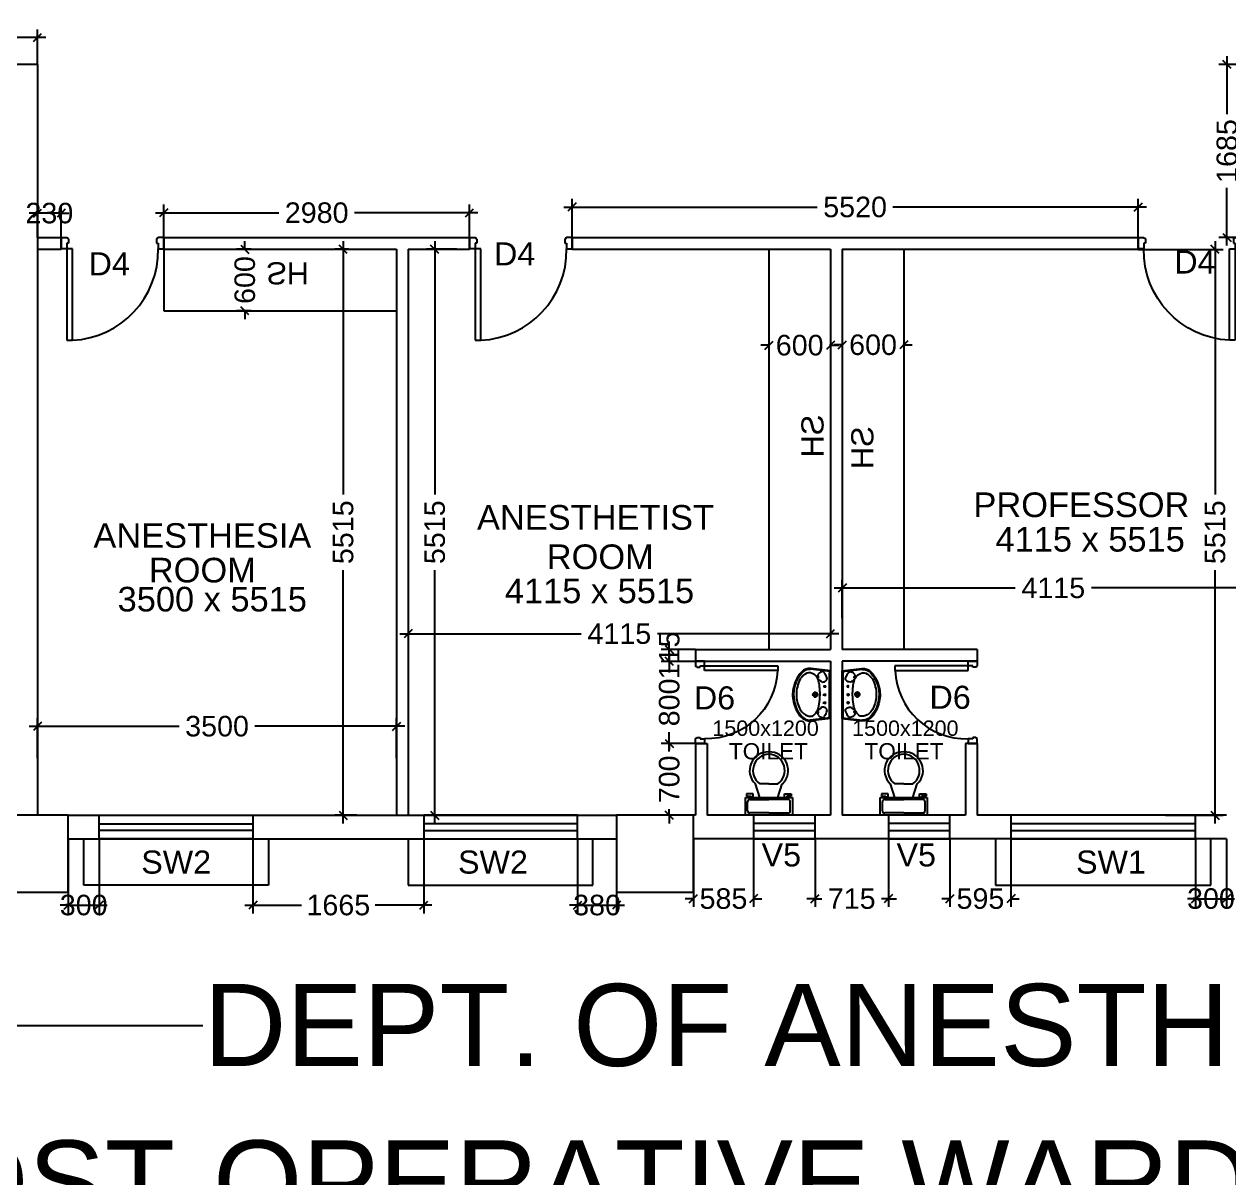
# Model space of a CAD drawing. Extents: x 7897917 to 8423973, y -6487334 to -6173396.
# Drawn here: x 8010261 to 8022005, y -6416719 to -6405475 of the extents above; entities that cross this region are included whole.
import ezdxf
from ezdxf.enums import TextEntityAlignment as Align

# ---------------------------------------------------------------- set-up
doc = ezdxf.new("R2010")
doc.units = 0
doc.header["$LTSCALE"] = 600
doc.header["$MEASUREMENT"] = 0
doc.header["$PDMODE"] = 35
doc.linetypes.add('HIDDEN', pattern=[0.375, 0.25, -0.125])
doc.layers.get('0').update_dxf_attribs({"linetype": 'CONTINUOUS'})
doc.layers.get('Defpoints').update_dxf_attribs({"linetype": 'CONTINUOUS'})
for name, color, linetype in [('chajja', 7, 'CONTINUOUS'), ('DIM-TEXT', 8, 'CONTINUOUS'), ('DOOR', 32, 'CONTINUOUS'), ('joinery', 7, 'CONTINUOUS'), ('LA-column', 3, 'CONTINUOUS'), ('Room Dim', 1, 'CONTINUOUS'), ('Shleves', 7, 'CONTINUOUS'), ('TEXT', 6, 'CONTINUOUS'), ('Toi-Euip', 8, 'CONTINUOUS'), ('toi-fix', 46, 'CONTINUOUS'), ('Walls', 7, 'CONTINUOUS'), ('WIN', 151, 'CONTINUOUS'), ('Working Dim', 5, 'CONTINUOUS')]:
    doc.layers.add(name, color=color, linetype=linetype)
doc.styles.add('ari', font='arial.ttf')
doc.styles.add('ARIAL', font='arial.ttf')
doc.styles.add('RT', font='romant.shx')
doc.dimstyles.new('int. dim', dxfattribs={"dimtxt": 450, "dimasz": 80, "dimexe": 80, "dimexo": 0, "dimgap": 70, "dimtad": 0, "dimdec": 0, "dimzin": 12, "dimdsep": 46, "dimtxsty": 'ari', "dimblk": 'OBLIQUE', "dimcen": 2, "dimdle": 80, "dimclrd": 256, "dimclre": 256, "dimclrt": 6, "dimadec": 0, "dimazin": 0, "dimtfac": 1, "dimtdec": 0, "dimtix": 1, "dimtmove": 2, "dimatfit": 3, "dimfxl": 1, "dimtolj": 1, "dimtzin": 0, "dimlwd": -1, "dimlwe": -1, "dimarcsym": 0})
doc.dimstyles.new('TEXT', dxfattribs={"dimscale": 0, "dimtxt": 600, "dimasz": 300, "dimexe": 300, "dimexo": 30, "dimgap": 50, "dimtad": 0, "dimdec": 0, "dimzin": 0, "dimdsep": 46, "dimtxsty": 'RT', "dimblk": 'OBLIQUE', "dimcen": 0.09, "dimdle": 300, "dimclrd": 256, "dimclre": 256, "dimclrt": 170, "dimadec": 0, "dimazin": 0, "dimtfac": 1, "dimtdec": 0, "dimtofl": 0, "dimtmove": 2, "dimatfit": 3, "dimfxl": 1, "dimfrac": 2, "dimtolj": 1, "dimtzin": 0, "dimlwd": -1, "dimlwe": -1, "dimarcsym": 0})

# ---------------------------------------------------------------- blocks, each defined once
blk = doc.blocks.new('_Oblique')
at = {"color": 0, "linetype": 'ByBlock', "lineweight": -2}
blk.add_line((-0.5, -0.5), (0.5, 0.5), dxfattribs=at)
blk = doc.blocks.new('*D875')
at = {"layer": 'Defpoints', "color": 0, "linetype": 'Continuous', "transparency": 16777216}
for p in [(7997754, -6413865, 1), (8038814, -6413785, -10), (8038814, -6415234)]:
    blk.add_point(p, dxfattribs=at)
at = {"layer": 'DIM-TEXT', "transparency": 16777216}
for p, q in [((7997754, -6413865), (7997754, -6415534)), ((8038814, -6413785), (8038814, -6415534)), ((7997454, -6415234), (8012003, -6415234)), ((8039114, -6415234), (8024565, -6415234))]:
    blk.add_line(p, q, dxfattribs=at)
at = {"layer": 'DIM-TEXT', "linetype": 'Continuous', "transparency": 16777216, "xscale": 300, "yscale": 300, "zscale": 300, "rotation": 180}
blk.add_blockref('_Oblique', (7997754, -6415234), dxfattribs=at)
at = {"layer": 'DIM-TEXT', "linetype": 'Continuous', "transparency": 16777216, "xscale": 300, "yscale": 300, "zscale": 300}
blk.add_blockref('_Oblique', (8038814, -6415234), dxfattribs=at)
at = {"layer": 'DIM-TEXT', "color": 170, "linetype": 'Continuous', "transparency": 16777216, "insert": (8018284, -6415234), "char_height": 750, "attachment_point": 5, "style": 'ari'}
blk.add_mtext('\\A1;{\\H1.067x;DEPT. OF ANESTHESIA}', dxfattribs=at)
blk = doc.blocks.new('1000')
at = {"layer": 'DOOR'}
for p, q in [((0, -100), (0, 0)), ((0, 0), (50, 0)), ((50, -100), (0, -100)), ((50, 0), (50, -2)), ((63, -49), (50, -49)), ((50, -49), (50, -100)), ((50, -100), (50, -901)), ((100, -100), (50, -100)), ((63, -13), (61, -13)), ((63, -13), (63, -49)), ((100, -901), (100, -100)), ((837, -13), (837, -49)), ((837, -13), (839, -13)), ((837, -49), (850, -49)), ((850, 0), (850, -2)), ((900, 0), (850, 0)), ((850, -49), (850, -100)), ((850, -100), (900, -100)), ((900, -100), (900, 0)), ((50, -901), (100, -901))]:
    blk.add_line(p, q, dxfattribs=at)
for centre, major_axis, start_param, end_param in [((50, -13), (-7.95, 7.95), 3.926991, 5.497787), ((850, -13), (7.95, 7.95), 0.785398, 2.356194)]:
    blk.add_ellipse(centre, major_axis=major_axis, ratio=1, start_param=start_param, end_param=end_param, dxfattribs=at)
at = {"layer": 'DOOR', "color": 145}
blk.add_ellipse((64, -115), major_axis=(-520, 590), ratio=1, start_param=2.464943, end_param=4.009476, dxfattribs=at)
blk = doc.blocks.new('A$C5FEC0201')
at = {"layer": 'Toi-Euip'}
for p, q in [((0, 473), (185, 494)), ((0, 465), (191, 487)), ((0, 473), (0, 21)), ((10, 458), (10, 40)), ((72, 323), (39, 323)), ((72, 248), (39, 248)), ((54, 310), (54, 337)), ((54, 236), (54, 262)), ((173, 246), (112, 246)), ((143, 277), (143, 216)), ((67, 169), (39, 169)), ((54, 156), (54, 183)), ((0, 29), (191, 7)), ((0, 21), (185, 0))]:
    blk.add_line(p, q, dxfattribs=at)
for centre, radius in [((54, 323), 6.43), ((54, 248), 6.43), ((143, 246), 21.6), ((143, 246), 15.5), ((143, 246), 10.9), ((54, 169), 6.43)]:
    blk.add_circle(centre, radius, dxfattribs=at)
for centre, radius, start, end in [((-15, 454), 24.7, 11.1451, 53.7785), ((76, 442), 20.7, 62.4908, 153.191), ((68, 406), 56.9, 34.9669, 71.6496), ((195, 411), 83.2, 73.2392, 96.9959), ((198, 409), 78.1, 56.7911, 95.1402), ((197, 387), 106, 42.34, 78.5521), ((182, 367), 123, 31.8415, 61.2146), ((66, 263), 287, 13.6801, 43.1199), ((66, 397), 34, 151.9192, 201.3561), ((75, 413), 49.2, 215.0585, 257.193), ((155, 371), 126, 140.5982, 160.4136), ((73, 396), 31.9, 253.9654, 299.9209), ((114, 361), 26.8, 118.2715, 163.614), ((107, 378), 8.55, 353.1526, 127.3039), ((273, 323), 167, 149.5902, 175.9719), ((120, 410), 8.6, 136.0403, 216.1074), ((101, 427), 17.9, 320.4642, 39.5358), ((121, 409), 8.72, 204.5104, 300.3287), ((203, 375), 80.1, 113.693, 156.3813), ((191, 356), 94.7, 75.5854, 102.6546), ((173, 329), 126, 27.7975, 70.6946), ((73, 260), 247, 0.5187, 31.0564), ((135, 301), 200, 16.9894, 40.6854), ((45, 247), 303, 336.1951, 21.8497), ((898, 213), 801, 171.2228, 177.52), ((830, 250), 732, 180.2431, 185.5482), ((23, 243), 298, 335.4107, 3.8454), ((83, 251), 274, 347.1391, 16.8516), ((75, 79), 49.2, 102.807, 144.9415), ((73, 96), 31.9, 60.0791, 106.0346), ((114, 132), 26.8, 196.386, 241.7285), ((397, 201), 296, 184.2321, 193.8267), ((218, 146), 110, 188.0202, 245.0221), ((164, 170), 140, 301.8603, 338.3132), ((67, 229), 275, 316.2173, 337.6674), ((60, 236), 294, 316.3845, 351.023), ((-16, 41), 25.7, 308.7487, 358.5796), ((66, 95), 34, 158.6439, 208.0808), ((155, 121), 126, 199.5864, 219.4018), ((76, 50), 20.7, 206.809, 297.5092), ((68, 86), 56.9, 288.3504, 325.0331), ((107, 113), 7.39, 228.2984, 348.6803), ((120, 82), 8.6, 143.8926, 223.9597), ((121, 84), 7.73, 75.1523, 157.9307), ((101, 65), 17.9, 320.4642, 39.5358), ((200, 112), 70.9, 246.7779, 302.4081), ((198, 99), 99.5, 262.3942, 318.6169), ((196, 102), 94.4, 267.2238, 318.0895)]:
    blk.add_arc(centre, radius, start, end, dxfattribs=at)
blk = doc.blocks.new('A$C70ED7303')
at = {"layer": 'toi-fix', "color": 8}
for p, q in [((0, 0), (229, 0)), ((229, 0), (229, -174)), ((-229, 0), (0, 0)), ((-229, -174), (-229, 0)), ((-207, -44), (-207, -131)), ((0, -22), (-185, -22)), ((0, -22), (185, -22)), ((207, -44), (207, -131)), ((229, -174), (-229, -174)), ((-218, -207), (-218, -185)), ((-218, -185), (-174, -185)), ((-153, -207), (-218, -207)), ((-185, -153), (0, -153)), ((-174, -185), (-174, -174)), ((-153, -174), (-153, -207)), ((-87, -174), (-131, -305)), ((185, -153), (0, -153)), ((87, -174), (131, -305)), ((153, -174), (153, -207)), ((153, -207), (218, -207)), ((174, -185), (174, -174)), ((218, -185), (174, -185)), ((218, -207), (218, -185)), ((0, -305), (-87, -305)), ((0, -305), (87, -305))]:
    blk.add_line(p, q, dxfattribs=at)
for centre, major_axis, start_param, end_param in [((-188, -41), (13.6, -13.6), 2.214297, 4.068888), ((188, -41), (13.6, -13.6), 0.643501, 2.498091), ((-188, -134), (-13.6, -13.6), 5.35589, 7.21048), ((188, -134), (-13.6, -13.6), 0.643501, 2.498091), ((-7, -436), (-128, -128), 4.686239, 7.105146), ((5, -435), (-113, -113), 4.541602, 7.039318), ((7, -436), (56, -172), -0.351019, 2.067888), ((-5, -435), (-113, -113), 0.814663, 3.31238)]:
    blk.add_ellipse(centre, major_axis=major_axis, ratio=1, start_param=start_param, end_param=end_param, dxfattribs=at)
blk = doc.blocks.new('*D2151')
at = {"layer": 'Defpoints', "color": 0, "transparency": 16777216}
for p in [(8013892, -6412318), (8010392, -6412628, 13), (8013892, -6412628, 13)]:
    blk.add_point(p, dxfattribs=at)
at = {"layer": 'Working Dim', "transparency": 16777216}
for p, q in [((8010392, -6412628), (8010392, -6412238)), ((8013892, -6412628), (8013892, -6412238)), ((8010312, -6412318), (8011774, -6412318)), ((8013972, -6412318), (8012510, -6412318))]:
    blk.add_line(p, q, dxfattribs=at)
at = {"layer": 'Working Dim', "transparency": 16777216, "xscale": 80, "yscale": 80, "zscale": 80, "rotation": 180}
blk.add_blockref('_Oblique', (8010392, -6412318), dxfattribs=at)
at = {"layer": 'Working Dim', "transparency": 16777216, "xscale": 80, "yscale": 80, "zscale": 80}
blk.add_blockref('_Oblique', (8013892, -6412318), dxfattribs=at)
at = {"layer": 'Working Dim', "color": 6, "transparency": 16777216, "insert": (8012142, -6412318), "char_height": 200, "attachment_point": 5, "style": 'ari'}
blk.add_mtext('\\A1;3500', dxfattribs=at)
blk = doc.blocks.new('*D2154')
at = {"layer": 'Defpoints', "color": 0, "transparency": 16777216}
for p in [(8022350, -6410970), (8018236, -6411265, 13), (8022350, -6411265, 13)]:
    blk.add_point(p, dxfattribs=at)
at = {"layer": 'Working Dim', "transparency": 16777216}
for p, q in [((8018236, -6411265), (8018236, -6410890)), ((8022350, -6411265), (8022350, -6410890)), ((8018156, -6410970), (8019920, -6410970)), ((8022430, -6410970), (8020666, -6410970))]:
    blk.add_line(p, q, dxfattribs=at)
at = {"layer": 'Working Dim', "transparency": 16777216, "xscale": 80, "yscale": 80, "zscale": 80, "rotation": 180}
blk.add_blockref('_Oblique', (8018236, -6410970), dxfattribs=at)
at = {"layer": 'Working Dim', "transparency": 16777216, "xscale": 80, "yscale": 80, "zscale": 80}
blk.add_blockref('_Oblique', (8022350, -6410970), dxfattribs=at)
at = {"layer": 'Working Dim', "color": 6, "transparency": 16777216, "insert": (8020293, -6410970), "char_height": 200, "attachment_point": 5, "style": 'ari'}
blk.add_mtext('\\A1;4115', dxfattribs=at)
blk = doc.blocks.new('*D2155')
at = {"layer": 'Defpoints', "color": 0, "transparency": 16777216}
for p in [(8014264, -6407669), (8014480, -6407669, 13), (8014481, -6413185, 13)]:
    blk.add_point(p, dxfattribs=at)
at = {"layer": 'Working Dim', "transparency": 16777216}
for p, q in [((8014264, -6407589), (8014264, -6410058)), ((8014480, -6407669), (8014184, -6407669)), ((8014264, -6413265), (8014264, -6410796)), ((8014481, -6413185), (8014184, -6413185))]:
    blk.add_line(p, q, dxfattribs=at)
at = {"layer": 'Working Dim', "transparency": 16777216, "xscale": 80, "yscale": 80, "zscale": 80}
for p, rotation in [((8014264, -6407669), 90), ((8014264, -6413185), 270)]:
    blk.add_blockref('_Oblique', p, dxfattribs=dict(at, rotation=rotation))
at = {"layer": 'Working Dim', "color": 6, "transparency": 16777216, "insert": (8014264, -6410427), "char_height": 200, "attachment_point": 5, "rotation": 90, "style": 'ari'}
blk.add_mtext('\\A1;5515', dxfattribs=at)
blk = doc.blocks.new('*D2156')
at = {"layer": 'Defpoints', "color": 0, "transparency": 16777216}
for p in [(8014005, -6411253, 13), (8018121, -6411253, 13), (8018121, -6411416)]:
    blk.add_point(p, dxfattribs=at)
at = {"layer": 'Working Dim', "transparency": 16777216}
for p, q in [((8014005, -6411253), (8014005, -6411496)), ((8018121, -6411253), (8018121, -6411496)), ((8013925, -6411416), (8015690, -6411416)), ((8018201, -6411416), (8016436, -6411416))]:
    blk.add_line(p, q, dxfattribs=at)
at = {"layer": 'Working Dim', "transparency": 16777216, "xscale": 80, "yscale": 80, "zscale": 80, "rotation": 180}
blk.add_blockref('_Oblique', (8014005, -6411416), dxfattribs=at)
at = {"layer": 'Working Dim', "transparency": 16777216, "xscale": 80, "yscale": 80, "zscale": 80}
blk.add_blockref('_Oblique', (8018121, -6411416), dxfattribs=at)
at = {"layer": 'Working Dim', "color": 6, "transparency": 16777216, "insert": (8016063, -6411416), "char_height": 200, "attachment_point": 5, "style": 'ari'}
blk.add_mtext('\\A1;4115', dxfattribs=at)
blk = doc.blocks.new('*D2157')
at = {"layer": 'Defpoints', "color": 0, "transparency": 16777216}
for p in [(8021120, -6407670, 13), (8021870, -6407670), (8021387, -6413185, 7)]:
    blk.add_point(p, dxfattribs=at)
at = {"layer": 'Working Dim', "transparency": 16777216}
for p, q in [((8021870, -6407590), (8021870, -6410058)), ((8021120, -6407670), (8021950, -6407670)), ((8021870, -6413265), (8021870, -6410797)), ((8021387, -6413185), (8021950, -6413185))]:
    blk.add_line(p, q, dxfattribs=at)
at = {"layer": 'Working Dim', "transparency": 16777216, "xscale": 80, "yscale": 80, "zscale": 80}
for p, rotation in [((8021870, -6407670), 90), ((8021870, -6413185), 270)]:
    blk.add_blockref('_Oblique', p, dxfattribs=dict(at, rotation=rotation))
at = {"layer": 'Working Dim', "color": 6, "transparency": 16777216, "insert": (8021870, -6410427), "char_height": 200, "attachment_point": 5, "rotation": 90, "style": 'ari'}
blk.add_mtext('\\A1;5515', dxfattribs=at)
blk = doc.blocks.new('*D2158')
at = {"layer": 'Defpoints', "color": 0, "transparency": 16777216}
for p in [(8013371, -6407669), (8013424, -6407669, 13), (8013504, -6413185, 13)]:
    blk.add_point(p, dxfattribs=at)
at = {"layer": 'Working Dim', "transparency": 16777216}
for p, q in [((8013371, -6407589), (8013371, -6410058)), ((8013424, -6407669), (8013291, -6407669)), ((8013371, -6413265), (8013371, -6410796)), ((8013504, -6413185), (8013291, -6413185))]:
    blk.add_line(p, q, dxfattribs=at)
at = {"layer": 'Working Dim', "transparency": 16777216, "xscale": 80, "yscale": 80, "zscale": 80}
for p, rotation in [((8013371, -6407669), 90), ((8013371, -6413185), 270)]:
    blk.add_blockref('_Oblique', p, dxfattribs=dict(at, rotation=rotation))
at = {"layer": 'Working Dim', "color": 6, "transparency": 16777216, "insert": (8013371, -6410427), "char_height": 200, "attachment_point": 5, "rotation": 90, "style": 'ari'}
blk.add_mtext('\\A1;5515', dxfattribs=at)
blk = doc.blocks.new('*D2160')
at = {"layer": 'Defpoints', "color": 0, "transparency": 16777216}
for p in [(8010392, -6405606), (8007724, -6405869, 13), (8010392, -6405869, 13)]:
    blk.add_point(p, dxfattribs=at)
at = {"layer": 'Working Dim', "transparency": 16777216}
for p, q in [((8007724, -6405869), (8007724, -6405526)), ((8010392, -6405869), (8010392, -6405526)), ((8007644, -6405606), (8008688, -6405606)), ((8010472, -6405606), (8009429, -6405606))]:
    blk.add_line(p, q, dxfattribs=at)
at = {"layer": 'Working Dim', "transparency": 16777216, "xscale": 80, "yscale": 80, "zscale": 80, "rotation": 180}
blk.add_blockref('_Oblique', (8007724, -6405606), dxfattribs=at)
at = {"layer": 'Working Dim', "transparency": 16777216, "xscale": 80, "yscale": 80, "zscale": 80}
blk.add_blockref('_Oblique', (8010392, -6405606), dxfattribs=at)
at = {"layer": 'Working Dim', "color": 6, "transparency": 16777216, "insert": (8009058, -6405606), "char_height": 200, "attachment_point": 5, "style": 'ari'}
blk.add_mtext('\\A1;2668', dxfattribs=at)
blk = doc.blocks.new('*D2163')
at = {"layer": 'Defpoints', "color": 0, "transparency": 16777216}
for p in [(8014603, -6407314), (8011622, -6407554, 13), (8014603, -6407555, 13)]:
    blk.add_point(p, dxfattribs=at)
at = {"layer": 'Working Dim', "transparency": 16777216}
for p, q in [((8011622, -6407554), (8011622, -6407234)), ((8014603, -6407555), (8014603, -6407234)), ((8011542, -6407314), (8012743, -6407314)), ((8014683, -6407314), (8013483, -6407314))]:
    blk.add_line(p, q, dxfattribs=at)
at = {"layer": 'Working Dim', "transparency": 16777216, "xscale": 80, "yscale": 80, "zscale": 80, "rotation": 180}
blk.add_blockref('_Oblique', (8011622, -6407314), dxfattribs=at)
at = {"layer": 'Working Dim', "transparency": 16777216, "xscale": 80, "yscale": 80, "zscale": 80}
blk.add_blockref('_Oblique', (8014603, -6407314), dxfattribs=at)
at = {"layer": 'Working Dim', "color": 6, "transparency": 16777216, "insert": (8013113, -6407314), "char_height": 200, "attachment_point": 5, "style": 'ari'}
blk.add_mtext('\\A1;2980', dxfattribs=at)
blk = doc.blocks.new('*D2167')
at = {"layer": 'Defpoints', "color": 0, "transparency": 16777216}
for p in [(8021121, -6407258), (8015602, -6407555, 13), (8021121, -6407555, 13)]:
    blk.add_point(p, dxfattribs=at)
at = {"layer": 'Working Dim', "transparency": 16777216}
for p, q in [((8015602, -6407555), (8015602, -6407178)), ((8021121, -6407555), (8021121, -6407178)), ((8015522, -6407258), (8017993, -6407258)), ((8021201, -6407258), (8018730, -6407258))]:
    blk.add_line(p, q, dxfattribs=at)
at = {"layer": 'Working Dim', "transparency": 16777216, "xscale": 80, "yscale": 80, "zscale": 80, "rotation": 180}
blk.add_blockref('_Oblique', (8015602, -6407258), dxfattribs=at)
at = {"layer": 'Working Dim', "transparency": 16777216, "xscale": 80, "yscale": 80, "zscale": 80}
blk.add_blockref('_Oblique', (8021121, -6407258), dxfattribs=at)
at = {"layer": 'Working Dim', "color": 6, "transparency": 16777216, "insert": (8018361, -6407258), "char_height": 200, "attachment_point": 5, "style": 'ari'}
blk.add_mtext('\\A1;5520', dxfattribs=at)
blk = doc.blocks.new('*D2168')
at = {"layer": 'Defpoints', "color": 0, "transparency": 16777216}
for p in [(8022350, -6405869, 13), (8021986, -6407554), (8022350, -6407554, 13)]:
    blk.add_point(p, dxfattribs=at)
at = {"layer": 'Working Dim', "transparency": 16777216}
for p, q in [((8022350, -6405869), (8021906, -6405869)), ((8021986, -6405789), (8021986, -6406352)), ((8021986, -6407634), (8021986, -6407072)), ((8022350, -6407554), (8021906, -6407554))]:
    blk.add_line(p, q, dxfattribs=at)
at = {"layer": 'Working Dim', "transparency": 16777216, "xscale": 80, "yscale": 80, "zscale": 80}
for p, rotation in [((8021986, -6405869), 90), ((8021986, -6407554), 270)]:
    blk.add_blockref('_Oblique', p, dxfattribs=dict(at, rotation=rotation))
at = {"layer": 'Working Dim', "color": 6, "transparency": 16777216, "insert": (8021986, -6406712), "char_height": 200, "attachment_point": 5, "rotation": 90, "style": 'ari'}
blk.add_mtext('\\A1;1685', dxfattribs=at)
blk = doc.blocks.new('*D2169')
at = {"layer": 'Defpoints', "color": 0, "transparency": 16777216}
for p in [(8010392, -6407318), (8010392, -6407554, 13), (8010622, -6407554, 13)]:
    blk.add_point(p, dxfattribs=at)
at = {"layer": 'Working Dim', "transparency": 16777216}
for p, q in [((8010392, -6407554), (8010392, -6407238)), ((8010622, -6407554), (8010622, -6407238)), ((8010392, -6407318), (8010312, -6407318)), ((8010622, -6407318), (8010392, -6407318)), ((8010622, -6407318), (8010702, -6407318))]:
    blk.add_line(p, q, dxfattribs=at)
at = {"layer": 'Working Dim', "transparency": 16777216, "xscale": 80, "yscale": 80, "zscale": 80}
blk.add_blockref('_Oblique', (8010392, -6407318), dxfattribs=at)
at = {"layer": 'Working Dim', "transparency": 16777216, "xscale": 80, "yscale": 80, "zscale": 80, "rotation": 180}
blk.add_blockref('_Oblique', (8010622, -6407318), dxfattribs=at)
at = {"layer": 'Working Dim', "color": 6, "transparency": 16777216, "insert": (8010507, -6407318), "char_height": 200, "attachment_point": 5, "style": 'ari'}
blk.add_mtext('\\A1;230', dxfattribs=at)
blk = doc.blocks.new('*D2201')
at = {"layer": 'Defpoints', "color": 0, "transparency": 16777216}
for p in [(8010692, -6413415, 2), (8010992, -6413415), (8010992, -6414061)]:
    blk.add_point(p, dxfattribs=at)
at = {"layer": 'Working Dim', "transparency": 16777216}
for p, q in [((8010692, -6413415), (8010692, -6414141)), ((8010992, -6413415), (8010992, -6414141)), ((8010692, -6414061), (8010612, -6414061)), ((8010692, -6414061), (8010992, -6414061)), ((8010992, -6414061), (8011072, -6414061))]:
    blk.add_line(p, q, dxfattribs=at)
at = {"layer": 'Working Dim', "transparency": 16777216, "xscale": 80, "yscale": 80, "zscale": 80}
blk.add_blockref('_Oblique', (8010692, -6414061), dxfattribs=at)
at = {"layer": 'Working Dim', "transparency": 16777216, "xscale": 80, "yscale": 80, "zscale": 80, "rotation": 180}
blk.add_blockref('_Oblique', (8010992, -6414061), dxfattribs=at)
at = {"layer": 'Working Dim', "color": 6, "transparency": 16777216, "insert": (8010842, -6414061), "char_height": 200, "attachment_point": 5, "style": 'ari'}
blk.add_mtext('\\A1;300', dxfattribs=at)
blk = doc.blocks.new('*D2202')
at = {"layer": 'Defpoints', "color": 0, "transparency": 16777216}
for p in [(8012492, -6413415), (8014157, -6413415), (8014157, -6414061)]:
    blk.add_point(p, dxfattribs=at)
at = {"layer": 'Working Dim', "transparency": 16777216}
for p, q in [((8012492, -6413415), (8012492, -6414141)), ((8014157, -6413415), (8014157, -6414141)), ((8012412, -6414061), (8012965, -6414061)), ((8014237, -6414061), (8013684, -6414061))]:
    blk.add_line(p, q, dxfattribs=at)
at = {"layer": 'Working Dim', "transparency": 16777216, "xscale": 80, "yscale": 80, "zscale": 80, "rotation": 180}
blk.add_blockref('_Oblique', (8012492, -6414061), dxfattribs=at)
at = {"layer": 'Working Dim', "transparency": 16777216, "xscale": 80, "yscale": 80, "zscale": 80}
blk.add_blockref('_Oblique', (8014157, -6414061), dxfattribs=at)
at = {"layer": 'Working Dim', "color": 6, "transparency": 16777216, "insert": (8013324, -6414061), "char_height": 200, "attachment_point": 5, "style": 'ari'}
blk.add_mtext('\\A1;1665', dxfattribs=at)
blk = doc.blocks.new('*D2203')
at = {"layer": 'Defpoints', "color": 0, "transparency": 16777216}
for p in [(8015656, -6413415), (8016035, -6413415, 4), (8016035, -6414061)]:
    blk.add_point(p, dxfattribs=at)
at = {"layer": 'Working Dim', "transparency": 16777216}
for p, q in [((8015656, -6413415), (8015656, -6414141)), ((8016035, -6413415), (8016035, -6414141)), ((8015656, -6414061), (8015576, -6414061)), ((8015656, -6414061), (8016035, -6414061)), ((8016035, -6414061), (8016115, -6414061))]:
    blk.add_line(p, q, dxfattribs=at)
at = {"layer": 'Working Dim', "transparency": 16777216, "xscale": 80, "yscale": 80, "zscale": 80}
blk.add_blockref('_Oblique', (8015656, -6414061), dxfattribs=at)
at = {"layer": 'Working Dim', "transparency": 16777216, "xscale": 80, "yscale": 80, "zscale": 80, "rotation": 180}
blk.add_blockref('_Oblique', (8016035, -6414061), dxfattribs=at)
at = {"layer": 'Working Dim', "color": 6, "transparency": 16777216, "insert": (8015846, -6414061), "char_height": 200, "attachment_point": 5, "style": 'ari'}
blk.add_mtext('\\A1;380', dxfattribs=at)
blk = doc.blocks.new('*D2204')
at = {"layer": 'Defpoints', "color": 0, "transparency": 16777216}
for p in [(8016785, -6413415, 3), (8017371, -6413415), (8017371, -6413998)]:
    blk.add_point(p, dxfattribs=at)
at = {"layer": 'Working Dim', "transparency": 16777216}
for p, q in [((8016785, -6413415), (8016785, -6414078)), ((8017371, -6413415), (8017371, -6414078)), ((8016785, -6413998), (8016705, -6413998)), ((8016785, -6413998), (8016786, -6413998)), ((8017371, -6413998), (8017369, -6413998)), ((8017371, -6413998), (8017451, -6413998))]:
    blk.add_line(p, q, dxfattribs=at)
at = {"layer": 'Working Dim', "transparency": 16777216, "xscale": 80, "yscale": 80, "zscale": 80}
blk.add_blockref('_Oblique', (8016785, -6413998), dxfattribs=at)
at = {"layer": 'Working Dim', "transparency": 16777216, "xscale": 80, "yscale": 80, "zscale": 80, "rotation": 180}
blk.add_blockref('_Oblique', (8017371, -6413998), dxfattribs=at)
at = {"layer": 'Working Dim', "color": 6, "transparency": 16777216, "insert": (8017078, -6413998), "char_height": 200, "attachment_point": 5, "style": 'ari'}
blk.add_mtext('\\A1;585', dxfattribs=at)
blk = doc.blocks.new('*D2205')
at = {"layer": 'Defpoints', "color": 0, "transparency": 16777216}
for p in [(8017971, -6413415), (8018686, -6413415), (8018686, -6413998)]:
    blk.add_point(p, dxfattribs=at)
at = {"layer": 'Working Dim', "transparency": 16777216}
for p, q in [((8017971, -6413415), (8017971, -6414078)), ((8018686, -6413415), (8018686, -6414078)), ((8017971, -6413998), (8017891, -6413998)), ((8017971, -6413998), (8018037, -6413998)), ((8018686, -6413998), (8018619, -6413998)), ((8018686, -6413998), (8018766, -6413998))]:
    blk.add_line(p, q, dxfattribs=at)
at = {"layer": 'Working Dim', "transparency": 16777216, "xscale": 80, "yscale": 80, "zscale": 80}
blk.add_blockref('_Oblique', (8017971, -6413998), dxfattribs=at)
at = {"layer": 'Working Dim', "transparency": 16777216, "xscale": 80, "yscale": 80, "zscale": 80, "rotation": 180}
blk.add_blockref('_Oblique', (8018686, -6413998), dxfattribs=at)
at = {"layer": 'Working Dim', "color": 6, "transparency": 16777216, "insert": (8018328, -6413998), "char_height": 200, "attachment_point": 5, "style": 'ari'}
blk.add_mtext('\\A1;715', dxfattribs=at)
blk = doc.blocks.new('*D2206')
at = {"layer": 'Defpoints', "color": 0, "transparency": 16777216}
for p in [(8019286, -6413415), (8019880, -6413415), (8019880, -6413998)]:
    blk.add_point(p, dxfattribs=at)
at = {"layer": 'Working Dim', "transparency": 16777216}
for p, q in [((8019286, -6413415), (8019286, -6414078)), ((8019880, -6413415), (8019880, -6414078)), ((8019286, -6413998), (8019206, -6413998)), ((8019286, -6413998), (8019291, -6413998)), ((8019880, -6413998), (8019875, -6413998)), ((8019880, -6413998), (8019960, -6413998))]:
    blk.add_line(p, q, dxfattribs=at)
at = {"layer": 'Working Dim', "transparency": 16777216, "xscale": 80, "yscale": 80, "zscale": 80}
blk.add_blockref('_Oblique', (8019286, -6413998), dxfattribs=at)
at = {"layer": 'Working Dim', "transparency": 16777216, "xscale": 80, "yscale": 80, "zscale": 80, "rotation": 180}
blk.add_blockref('_Oblique', (8019880, -6413998), dxfattribs=at)
at = {"layer": 'Working Dim', "color": 6, "transparency": 16777216, "insert": (8019583, -6413998), "char_height": 200, "attachment_point": 5, "style": 'ari'}
blk.add_mtext('\\A1;595', dxfattribs=at)
blk = doc.blocks.new('*D2207')
at = {"layer": 'Defpoints', "color": 0, "transparency": 16777216}
for p in [(8021680, -6413415), (8021980, -6413415), (8021980, -6413998)]:
    blk.add_point(p, dxfattribs=at)
at = {"layer": 'Working Dim', "transparency": 16777216}
for p, q in [((8021680, -6413415), (8021680, -6414078)), ((8021980, -6413415), (8021980, -6414078)), ((8021680, -6413998), (8021600, -6413998)), ((8021680, -6413998), (8021980, -6413998)), ((8021980, -6413998), (8022060, -6413998))]:
    blk.add_line(p, q, dxfattribs=at)
at = {"layer": 'Working Dim', "transparency": 16777216, "xscale": 80, "yscale": 80, "zscale": 80}
blk.add_blockref('_Oblique', (8021680, -6413998), dxfattribs=at)
at = {"layer": 'Working Dim', "transparency": 16777216, "xscale": 80, "yscale": 80, "zscale": 80, "rotation": 180}
blk.add_blockref('_Oblique', (8021980, -6413998), dxfattribs=at)
at = {"layer": 'Working Dim', "color": 6, "transparency": 16777216, "insert": (8021830, -6413998), "char_height": 200, "attachment_point": 5, "style": 'ari'}
blk.add_mtext('\\A1;300', dxfattribs=at)
blk = doc.blocks.new('A$C02430674')
at = {"layer": 'Shleves', "color": 10, "style": 'ARIAL'}
blk.add_text('SH', height=720, dxfattribs=at).set_placement((-753, 322, -97))
blk = doc.blocks.new('*D2212')
at = {"layer": 'Defpoints', "color": 0, "transparency": 16777216}
for p in [(8017521, -6408596), (8018121, -6408596), (8018121, -6408605)]:
    blk.add_point(p, dxfattribs=at)
at = {"layer": 'Working Dim', "transparency": 16777216}
for p, q in [((8017521, -6408596), (8017521, -6408685)), ((8018121, -6408596), (8018121, -6408685)), ((8017521, -6408605), (8017441, -6408605)), ((8017521, -6408605), (8017530, -6408605)), ((8018121, -6408605), (8018112, -6408605)), ((8018121, -6408605), (8018201, -6408605))]:
    blk.add_line(p, q, dxfattribs=at)
at = {"layer": 'Working Dim', "transparency": 16777216, "xscale": 80, "yscale": 80, "zscale": 80}
blk.add_blockref('_Oblique', (8017521, -6408605), dxfattribs=at)
at = {"layer": 'Working Dim', "transparency": 16777216, "xscale": 80, "yscale": 80, "zscale": 80, "rotation": 180}
blk.add_blockref('_Oblique', (8018121, -6408605), dxfattribs=at)
at = {"layer": 'Working Dim', "color": 6, "transparency": 16777216, "insert": (8017821, -6408605), "char_height": 200, "attachment_point": 5, "style": 'ari'}
blk.add_mtext('\\A1;600', dxfattribs=at)
blk = doc.blocks.new('*D2213')
at = {"layer": 'Defpoints', "color": 0, "transparency": 16777216}
for p in [(8018236, -6408536), (8018836, -6408536), (8018836, -6408601)]:
    blk.add_point(p, dxfattribs=at)
at = {"layer": 'Working Dim', "transparency": 16777216}
for p, q in [((8018236, -6408601), (8018156, -6408601)), ((8018236, -6408536), (8018236, -6408681)), ((8018236, -6408601), (8018245, -6408601)), ((8018836, -6408601), (8018827, -6408601)), ((8018836, -6408536), (8018836, -6408681)), ((8018836, -6408601), (8018916, -6408601))]:
    blk.add_line(p, q, dxfattribs=at)
at = {"layer": 'Working Dim', "transparency": 16777216, "xscale": 80, "yscale": 80, "zscale": 80}
blk.add_blockref('_Oblique', (8018236, -6408601), dxfattribs=at)
at = {"layer": 'Working Dim', "transparency": 16777216, "xscale": 80, "yscale": 80, "zscale": 80, "rotation": 180}
blk.add_blockref('_Oblique', (8018836, -6408601), dxfattribs=at)
at = {"layer": 'Working Dim', "color": 6, "transparency": 16777216, "insert": (8018536, -6408601), "char_height": 200, "attachment_point": 5, "style": 'ari'}
blk.add_mtext('\\A1;600', dxfattribs=at)
blk = doc.blocks.new('*D2214')
at = {"layer": 'Defpoints', "color": 0, "transparency": 16777216}
for p in [(8012476, -6407669), (8012413, -6408269), (8012476, -6408269)]:
    blk.add_point(p, dxfattribs=at)
at = {"layer": 'Working Dim', "transparency": 16777216}
for p, q in [((8012413, -6407669), (8012413, -6407589)), ((8012476, -6407669), (8012333, -6407669)), ((8012413, -6407669), (8012413, -6407678)), ((8012476, -6408269), (8012333, -6408269)), ((8012413, -6408269), (8012413, -6408261)), ((8012413, -6408269), (8012413, -6408349))]:
    blk.add_line(p, q, dxfattribs=at)
at = {"layer": 'Working Dim', "transparency": 16777216, "xscale": 80, "yscale": 80, "zscale": 80}
for p, rotation in [((8012413, -6407669), 270), ((8012413, -6408269), 90)]:
    blk.add_blockref('_Oblique', p, dxfattribs=dict(at, rotation=rotation))
at = {"layer": 'Working Dim', "color": 6, "transparency": 16777216, "insert": (8012413, -6407969), "char_height": 200, "attachment_point": 5, "rotation": 90, "style": 'ari'}
blk.add_mtext('\\A1;600', dxfattribs=at)
blk = doc.blocks.new('*D2222')
at = {"layer": 'Defpoints', "color": 0, "transparency": 16777216}
for p in [(8016550, -6412485), (8016806, -6412485), (8016806, -6413185)]:
    blk.add_point(p, dxfattribs=at)
at = {"layer": 'Working Dim', "transparency": 16777216}
for p, q in [((8016550, -6412485), (8016550, -6412405)), ((8016806, -6412485), (8016470, -6412485)), ((8016550, -6412485), (8016550, -6412545)), ((8016550, -6413185), (8016550, -6413124)), ((8016806, -6413185), (8016470, -6413185)), ((8016550, -6413185), (8016550, -6413265))]:
    blk.add_line(p, q, dxfattribs=at)
at = {"layer": 'Working Dim', "transparency": 16777216, "xscale": 80, "yscale": 80, "zscale": 80}
for p, rotation in [((8016550, -6412485), 270), ((8016550, -6413185), 90)]:
    blk.add_blockref('_Oblique', p, dxfattribs=dict(at, rotation=rotation))
at = {"layer": 'Working Dim', "color": 6, "transparency": 16777216, "insert": (8016550, -6412835), "char_height": 200, "attachment_point": 5, "rotation": 90, "style": 'ari'}
blk.add_mtext('\\A1;700', dxfattribs=at)
blk = doc.blocks.new('*D2223')
at = {"layer": 'Defpoints', "color": 0, "transparency": 16777216}
for p in [(8016550, -6411685), (8016806, -6411685), (8016806, -6412485)]:
    blk.add_point(p, dxfattribs=at)
at = {"layer": 'Working Dim', "transparency": 16777216}
for p, q in [((8016550, -6411605), (8016550, -6411794)), ((8016806, -6411685), (8016470, -6411685)), ((8016550, -6412565), (8016550, -6412375)), ((8016806, -6412485), (8016470, -6412485))]:
    blk.add_line(p, q, dxfattribs=at)
at = {"layer": 'Working Dim', "transparency": 16777216, "xscale": 80, "yscale": 80, "zscale": 80}
for p, rotation in [((8016550, -6411685), 90), ((8016550, -6412485), 270)]:
    blk.add_blockref('_Oblique', p, dxfattribs=dict(at, rotation=rotation))
at = {"layer": 'Working Dim', "color": 6, "transparency": 16777216, "insert": (8016550, -6412085), "char_height": 200, "attachment_point": 5, "rotation": 90, "style": 'ari'}
blk.add_mtext('\\A1;800', dxfattribs=at)
blk = doc.blocks.new('*D2224')
at = {"layer": 'Defpoints', "color": 0, "transparency": 16777216}
for p in [(8016550, -6411570), (8016806, -6411570), (8016806, -6411685)]:
    blk.add_point(p, dxfattribs=at)
at = {"layer": 'Working Dim', "transparency": 16777216}
for p, q in [((8016550, -6411570), (8016550, -6411490)), ((8016806, -6411570), (8016470, -6411570)), ((8016550, -6411685), (8016550, -6411570)), ((8016806, -6411685), (8016470, -6411685)), ((8016550, -6411685), (8016550, -6411765))]:
    blk.add_line(p, q, dxfattribs=at)
at = {"layer": 'Working Dim', "transparency": 16777216, "xscale": 80, "yscale": 80, "zscale": 80}
for p, rotation in [((8016550, -6411570), 270), ((8016550, -6411685), 90)]:
    blk.add_blockref('_Oblique', p, dxfattribs=dict(at, rotation=rotation))
at = {"layer": 'Working Dim', "color": 6, "transparency": 16777216, "insert": (8016550, -6411627), "char_height": 200, "attachment_point": 5, "rotation": 90, "style": 'ari'}
blk.add_mtext('\\A1;115', dxfattribs=at)
blk = doc.blocks.new('*D2279')
at = {"layer": 'Defpoints', "color": 0, "linetype": 'Continuous', "transparency": 16777216}
for p in [(8038814, -6416874), (7997754, -6418964, 1), (8038814, -6419044, -10)]:
    blk.add_point(p, dxfattribs=at)
at = {"layer": 'DIM-TEXT', "transparency": 16777216}
for p, q in [((7997754, -6418964), (7997754, -6416574)), ((8038814, -6419044), (8038814, -6416574)), ((7997454, -6416874), (8008700, -6416874)), ((8039114, -6416874), (8027868, -6416874))]:
    blk.add_line(p, q, dxfattribs=at)
at = {"layer": 'DIM-TEXT', "linetype": 'Continuous', "transparency": 16777216, "xscale": 300, "yscale": 300, "zscale": 300, "rotation": 180}
blk.add_blockref('_Oblique', (7997754, -6416874), dxfattribs=at)
at = {"layer": 'DIM-TEXT', "linetype": 'Continuous', "transparency": 16777216, "xscale": 300, "yscale": 300, "zscale": 300}
blk.add_blockref('_Oblique', (8038814, -6416874), dxfattribs=at)
at = {"layer": 'DIM-TEXT', "color": 170, "linetype": 'Continuous', "transparency": 16777216, "insert": (8018284, -6416874), "char_height": 750, "attachment_point": 5, "style": 'ari'}
blk.add_mtext('\\A1;{\\H1.067x;POST-OPERATIVE WARD (20 BEDS) }', dxfattribs=at)

msp = doc.modelspace()

# ---------------------------------------------------------------- linework, layer by layer
at = {"layer": 'chajja', "linetype": 'HIDDEN', "ltscale": 750}
for points in [[(8012641.872, -6413414.637), (8012641.872, -6413864.637), (8010841.872, -6413864.636), (8010841.872, -6413414.636)], [(8014006.133, -6413414.62), (8014006.133, -6413864.62), (8015806.133, -6413864.62), (8015806.133, -6413414.62)], [(8019730.132, -6413414.603), (8019730.132, -6413864.603), (8021830.132, -6413864.602), (8021830.132, -6413414.602)]]:
    msp.add_lwpolyline(points, dxfattribs=at)
at = {"layer": 'LA-column', "color": 2, "elevation": 3.421}
for points in [[(8009941.872, -6413184.829), (8009941.872, -6413934.829), (8010691.872, -6413934.829), (8010691.872, -6413184.829)], [(8016034.872, -6413184.832), (8016034.872, -6413934.832), (8016784.872, -6413934.832), (8016784.872, -6413184.832)]]:
    msp.add_lwpolyline(points, close=True, dxfattribs=at)
at = {"layer": 'Walls', "linetype": 'Continuous'}
for p, q in [((8010392.132, -6405869.221), (8007724.224, -6405869.221)), ((8010392.132, -6405869.221), (8010392.132, -6413184.765)), ((8010392.132, -6407554.478), (8010622.42, -6407554.487)), ((8010622.42, -6407554.487), (8010622.42, -6407669.487)), ((8011622.42, -6407554.487), (8014602.724, -6407554.794)), ((8011622.42, -6407554.487), (8011622.42, -6408269.487)), ((8014602.724, -6407554.794), (8014602.724, -6407669.431)), ((8015602.724, -6407554.794), (8021120.225, -6407554.794)), ((8015602.724, -6407554.794), (8015602.724, -6407669.794)), ((8021120.225, -6407554.794), (8021120.225, -6407669.794)), ((8010392.132, -6407669.478), (8010622.42, -6407669.487)), ((8011622.42, -6407669.487), (8013891.225, -6407669.494)), ((8013891.225, -6407669.494), (8013891.225, -6413184.64)), ((8014006.225, -6407669.492), (8014602.724, -6407669.431)), ((8014006.225, -6407669.492), (8014006.225, -6413184.64)), ((8015602.724, -6407669.794), (8018120.724, -6407669.794)), ((8017520.724, -6407669.794), (8017520.724, -6411569.543)), ((8018120.724, -6407669.794), (8018120.724, -6411569.543)), ((8018235.724, -6407669.794), (8021120.225, -6407669.794)), ((8018235.724, -6407669.794), (8018235.724, -6411569.543)), ((8018835.724, -6407669.794), (8018835.724, -6411569.543)), ((8011622.418, -6408269.487), (8013891.223, -6408269.494)), ((8016805.724, -6411569.543), (8018120.724, -6411569.543)), ((8016805.724, -6411569.543), (8016805.724, -6411684.543)), ((8019550.724, -6411569.543), (8018235.724, -6411569.543)), ((8019550.724, -6411569.543), (8019550.724, -6411684.543)), ((8016805.724, -6411684.543), (8018120.724, -6411684.543)), ((8018120.724, -6411684.543), (8018120.724, -6413185.087)), ((8018235.724, -6411684.543), (8018235.724, -6413185.087)), ((8019550.724, -6411684.543), (8018235.724, -6411684.543)), ((8016805.724, -6412484.543), (8016920.724, -6412484.543)), ((8016805.724, -6412484.543), (8016805.724, -6413185.087)), ((8016920.724, -6412484.543), (8016920.724, -6413185.087)), ((8019550.724, -6412484.543), (8019435.724, -6412484.543)), ((8019435.724, -6412484.543), (8019435.724, -6413185.087)), ((8019550.724, -6412484.543), (8019550.724, -6413185.087)), ((8010691.872, -6413184.664, 0.182), (8016034.872, -6413184.664, 3.421)), ((8016805.724, -6413184.648), (8016486.133, -6413184.648)), ((8018120.724, -6413184.648), (8016920.724, -6413184.648)), ((8019435.724, -6413184.648), (8018235.724, -6413184.648)), ((8021980.132, -6413184.648), (8019550.724, -6413184.648)), ((8010691.872, -6413414.664), (8016034.872, -6413414.664)), ((8021980.132, -6413414.648), (8016784.872, -6413414.648))]:
    msp.add_line(p, q, dxfattribs=at)
at = {"layer": 'WIN', "linetype": 'Continuous'}
for points in [[(8012491.872, -6413414.636), (8010991.872, -6413414.636), (8010991.872, -6413184.636), (8012491.872, -6413184.636)], [(8012491.872, -6413331.853), (8010991.872, -6413331.853), (8010991.872, -6413267.419), (8012491.872, -6413267.419)], [(8014156.133, -6413414.62), (8015656.133, -6413414.62), (8015656.133, -6413184.619), (8014156.133, -6413184.619)], [(8014156.133, -6413331.836), (8015656.133, -6413331.836), (8015656.133, -6413267.403), (8014156.133, -6413267.403)], [(8017370.631, -6413414.607), (8017970.631, -6413414.607), (8017970.631, -6413184.607), (8017370.631, -6413184.607)], [(8017370.631, -6413333.266), (8017970.631, -6413333.266), (8017970.631, -6413265.948), (8017370.631, -6413265.948)], [(8018685.631, -6413414.607), (8019285.631, -6413414.607), (8019285.631, -6413184.607), (8018685.631, -6413184.607)], [(8018685.631, -6413333.266), (8019285.631, -6413333.266), (8019285.631, -6413265.948), (8018685.631, -6413265.948)], [(8019880.132, -6413414.602), (8021680.132, -6413414.602), (8021680.132, -6413184.602), (8019880.132, -6413184.602)], [(8019880.132, -6413331.818), (8021680.132, -6413331.818), (8021680.132, -6413267.385), (8019880.132, -6413267.385)]]:
    msp.add_lwpolyline(points, close=True, dxfattribs=at)

# ---------------------------------------------------------------- block references
at = {"layer": 'DOOR', "linetype": 'Continuous'}
for p, xscale, yscale, zscale, rotation in [((8010622.42, -6407554.677), 1.111111111938983, 1.111111111938983, 1.111111111938983, 1.325483584818013e-05), ((8014602.724, -6407554.931), 1.111111104488403, 1.111111104488403, 1.111111104488403, 1.325483593706074e-05), ((8022120.225, -6407554.631), -1.111111115664273, 1.111111115664244, 1.111111114894896, 359.9999868412137), ((8016805.826, -6411684.543), -0.8888888880610701, 0.8888888917863369, 0.8888888919159115, 89.99998679318891), ((8019550.724, -6411684.544), 0.8888888880610697, 0.8888888880610697, 0.8888888880610697, 270.0000130867492)]:
    msp.add_blockref('1000', p, dxfattribs=dict(at, xscale=xscale, yscale=yscale, zscale=zscale, rotation=rotation))
at = {"layer": 'Shleves', "color": 10, "xscale": -0.3000000044703484, "yscale": 0.3000000044703484, "zscale": 0.3000000044703484}
for p, rotation in [((8012844.988, -6407698.565), 180), ((8018150.4, -6409505.662), 90), ((8018636.402, -6409619.083), 90)]:
    msp.add_blockref('A$C02430674', p, dxfattribs=dict(at, rotation=rotation))
at = {"layer": 'Toi-Euip', "yscale": 1.032431937754154, "rotation": 180}
for p, xscale, zscale in [((8018120.724, -6411755), 1.032431937754154, 1.032431937754154), ((8018235.725, -6411755), -1.032431937754154, 1.032431936099531)]:
    msp.add_blockref('A$C5FEC0201', p, dxfattribs=dict(at, xscale=xscale, zscale=zscale))
at = {"layer": 'toi-fix', "linetype": 'Continuous', "rotation": 179.9999868732302}
for p in [(8017520.724, -6413184.641), (8018835.724, -6413184.641)]:
    msp.add_blockref('A$C70ED7303', p, dxfattribs=at)

# ---------------------------------------------------------------- texts
at = {"layer": 'joinery', "style": 'ari'}
for s, p in [('D4', (8014841.939, -6407826.379, 8.118)), ('D4', (8010889.809, -6407923.347, 8.118)), ('D4', (8021472.451, -6407905.637, 8.118)), ('D6', (8016789.743, -6412153.487, 8.118)), ('D6', (8019086.529, -6412147.621, 8.118))]:
    msp.add_text(s, height=225, dxfattribs=at).set_placement(p)
for s, p in [('SW2', (8011743.726, -6413753.529)), ('SW2', (8014831.252, -6413753.513)), ('V5', (8017642.157, -6413683.835)), ('V5', (8018957.157, -6413683.835)), ('SW1', (8020855.251, -6413753.495))]:
    msp.add_text(s, height=225, dxfattribs=at).set_placement(p, align=Align.CENTER)
at = {"layer": 'Room Dim', "style": 'ARIAL'}
for s, height, p in [('4115 x 5515', 240, (8020652.235, -6410615.22)), ('4115 x 5515', 240, (8015869.684, -6411118.334)), ('3500 x 5515', 240, (8012095.37, -6411198.849)), ('1500x1200', 150, (8017488.704, -6412411.241)), ('1500x1200', 150, (8018850.846, -6412411.241))]:
    msp.add_text(s, height=height, dxfattribs=at).set_placement(p, align=Align.CENTER)
at = {"layer": 'TEXT', "color": 7, "style": 'ARIAL'}
for s, height, p in [('PROFESSOR', 240, (8020567.191, -6410279.021)), ('ANESTHETIST ', 240, (8015877.308, -6410401.756)), ('ANESTHESIA', 240, (8011998.738, -6410578.641)), ('ROOM', 240, (8015877.308, -6410785.83)), ('ROOM', 240, (8011998.738, -6410915.98)), ('TOILET', 157.5, (8017516.1, -6412639.749)), ('TOILET', 157.5, (8018838.046, -6412639.749))]:
    msp.add_text(s, height=height, dxfattribs=at).set_placement(p, align=Align.CENTER)

# ---------------------------------------------------------------- dimensions: what is measured, and where the dimension line sits
at = {"layer": 'DIM-TEXT', "linetype": 'Continuous'}
for base, p1, p2, text, picture, middle in [((8038814.092, -6415234.196, 7.513), (7997753.872, -6413864.735, 8.544), (8038814.092, -6413784.82, -2.749), '{\\H1.067x;DEPT. OF ANESTHESIA}', '*D875', (8018283.982, -6415234.196, 7.513)), ((8038814.092, -6416874.22, 7.513), (7997753.872, -6418963.786, 8.544), (8038814.092, -6419043.702, -2.749), '{\\H1.067x;POST-OPERATIVE WARD (20 BEDS) }', '*D2279', (8018283.982, -6416874.22, 7.513))]:
    dim = msp.add_linear_dim(base=base, p1=p1, p2=p2, angle=180, text=text, dimstyle='TEXT', override={"dimscale": 1, "dimtxt": 750, "dimexo": 0, "dimtxsty": 'ari'}, dxfattribs=at)
    dim.commit()
    dim.dimension.update_dxf_attribs({"geometry": picture, "text_midpoint": middle})
at = {"layer": 'Working Dim'}
for base, p1, p2, override, picture, middle in [((8010392.132, -6405606.25), (8007724.224, -6405869.221, 13.302), (8010392.132, -6405869.221, 13.302), {"dimtxt": 200}, '*D2160', (8009058.178, -6405606.25)), ((8010392.132, -6407317.734), (8010622.42, -6407554.487, 13.302), (8010392.132, -6407554.478, 13.302), {"dimtxt": 200}, '*D2169', (8010507.276, -6407317.734)), ((8014602.724, -6407314.242), (8011622.42, -6407554.487, 13.302), (8014602.724, -6407554.794, 13.302), {"dimtxt": 200}, '*D2163', (8013112.572, -6407314.242)), ((8021121.225, -6407258.169), (8015601.724, -6407554.794, 13.302), (8021121.225, -6407554.794, 13.302), {"dimtxt": 200}, '*D2167', (8018361.475, -6407258.169)), ((8018120.724, -6408604.711), (8017520.724, -6408595.924), (8018120.724, -6408595.924), {"dimtxt": 200, "dimarcsym": 1}, '*D2212', (8017820.724, -6408604.711)), ((8018835.724, -6408601.419), (8018235.724, -6408536.238), (8018835.724, -6408536.238), {"dimtxt": 200, "dimarcsym": 1}, '*D2213', (8018535.724, -6408601.419)), ((8022350.225, -6410970.468), (8018235.724, -6411264.592, 13.302), (8022350.225, -6411264.592, 13.302), {"dimtxt": 200}, '*D2154', (8020292.975, -6410970.468)), ((8018120.724, -6411415.703), (8014005.225, -6411252.638, 13.302), (8018120.724, -6411252.638, 13.302), {"dimtxt": 200}, '*D2156', (8016062.975, -6411415.703)), ((8013892.225, -6412317.788), (8010392.132, -6412627.773, 13.302), (8013892.225, -6412627.773, 13.302), {"dimtxt": 200}, '*D2151', (8012142.179, -6412317.788)), ((8010991.872, -6414060.637), (8010691.87, -6413415.175, 2.39), (8010991.872, -6413415.175), {"dimtxt": 200}, '*D2201', (8010841.871, -6414060.637)), ((8014157.125, -6414060.637), (8012491.872, -6413414.636), (8014157.125, -6413414.742), {"dimtxt": 200}, '*D2202', (8013324.499, -6414060.637)), ((8018685.631, -6413998.22), (8017970.631, -6413414.607), (8018685.631, -6413414.607), {"dimtxt": 200}, '*D2205', (8018328.131, -6413998.22)), ((8019880.132, -6413998.22), (8019285.631, -6413414.648), (8019880.132, -6413414.648), {"dimtxt": 200}, '*D2206', (8019582.881, -6413998.22)), ((8021980.132, -6413998.22), (8021680.132, -6413414.602), (8021980.132, -6413414.648), {"dimtxt": 200}, '*D2207', (8021830.132, -6413998.22))]:
    dim = msp.add_linear_dim(base=base, p1=p1, p2=p2, dimstyle='int. dim', override=override, dxfattribs=at)
    dim.commit()
    dim.dimension.update_dxf_attribs({"geometry": picture, "text_midpoint": middle})
for base, p1, p2, angle, override, picture, middle in [((8021986.384, -6407554.494), (8022350.225, -6405869.167, 13.302), (8022350.225, -6407554.494, 13.302), 90, {"dimtxt": 200}, '*D2168', (8021986.384, -6406711.83)), ((8012413.207, -6408269.49), (8012475.943, -6407669.49), (8012475.941, -6408269.49), 270, {"dimtxt": 200, "dimarcsym": 1}, '*D2214', (8012413.207, -6407969.49)), ((8013370.836, -6407669.493), (8013503.944, -6413184.664, 13.302), (8013424.111, -6407669.493, 13.302), 90, {"dimtxt": 200}, '*D2158', (8013370.836, -6410427.079)), ((8014263.614, -6407669.444), (8014480.774, -6413184.664, 13.302), (8014480.211, -6407669.444, 13.302), 90, {"dimtxt": 200}, '*D2155', (8014263.614, -6410427.054)), ((8021870.149, -6407669.794), (8021387.398, -6413184.648, 7.125), (8021120.225, -6407669.794, 13.302), 90, {"dimtxt": 200}, '*D2157', (8021870.149, -6410427.221)), ((8016549.511, -6411569.543), (8016805.724, -6411684.543), (8016805.724, -6411569.543), 270, {"dimtxt": 200, "dimarcsym": 1}, '*D2224', (8016549.511, -6411627.043)), ((8016549.511, -6411684.543), (8016805.724, -6412484.543), (8016805.724, -6411684.543), 270, {"dimtxt": 200, "dimarcsym": 1}, '*D2223', (8016549.511, -6412084.543)), ((8016549.511, -6412484.543), (8016805.724, -6413184.648), (8016805.724, -6412484.543), 270, {"dimtxt": 200, "dimarcsym": 1}, '*D2222', (8016549.511, -6412834.596))]:
    dim = msp.add_linear_dim(base=base, p1=p1, p2=p2, angle=angle, dimstyle='int. dim', override=override, dxfattribs=at)
    dim.commit()
    dim.dimension.update_dxf_attribs({"geometry": picture, "text_midpoint": middle})
for base, p1, p2, text, picture, middle in [((8016034.872, -6414060.637), (8015656.133, -6413414.664), (8016034.872, -6413414.664, 3.934), '380', '*D2203', (8015845.502, -6414060.637)), ((8017370.631, -6413998.22), (8016784.872, -6413414.648, 3.421), (8017370.631, -6413414.648), '585', '*D2204', (8017077.752, -6413998.22))]:
    dim = msp.add_linear_dim(base=base, p1=p1, p2=p2, text=text, dimstyle='int. dim', override={"dimtxt": 200}, dxfattribs=at)
    dim.commit()
    dim.dimension.update_dxf_attribs({"geometry": picture, "text_midpoint": middle})

doc.saveas('drawing.dxf')
